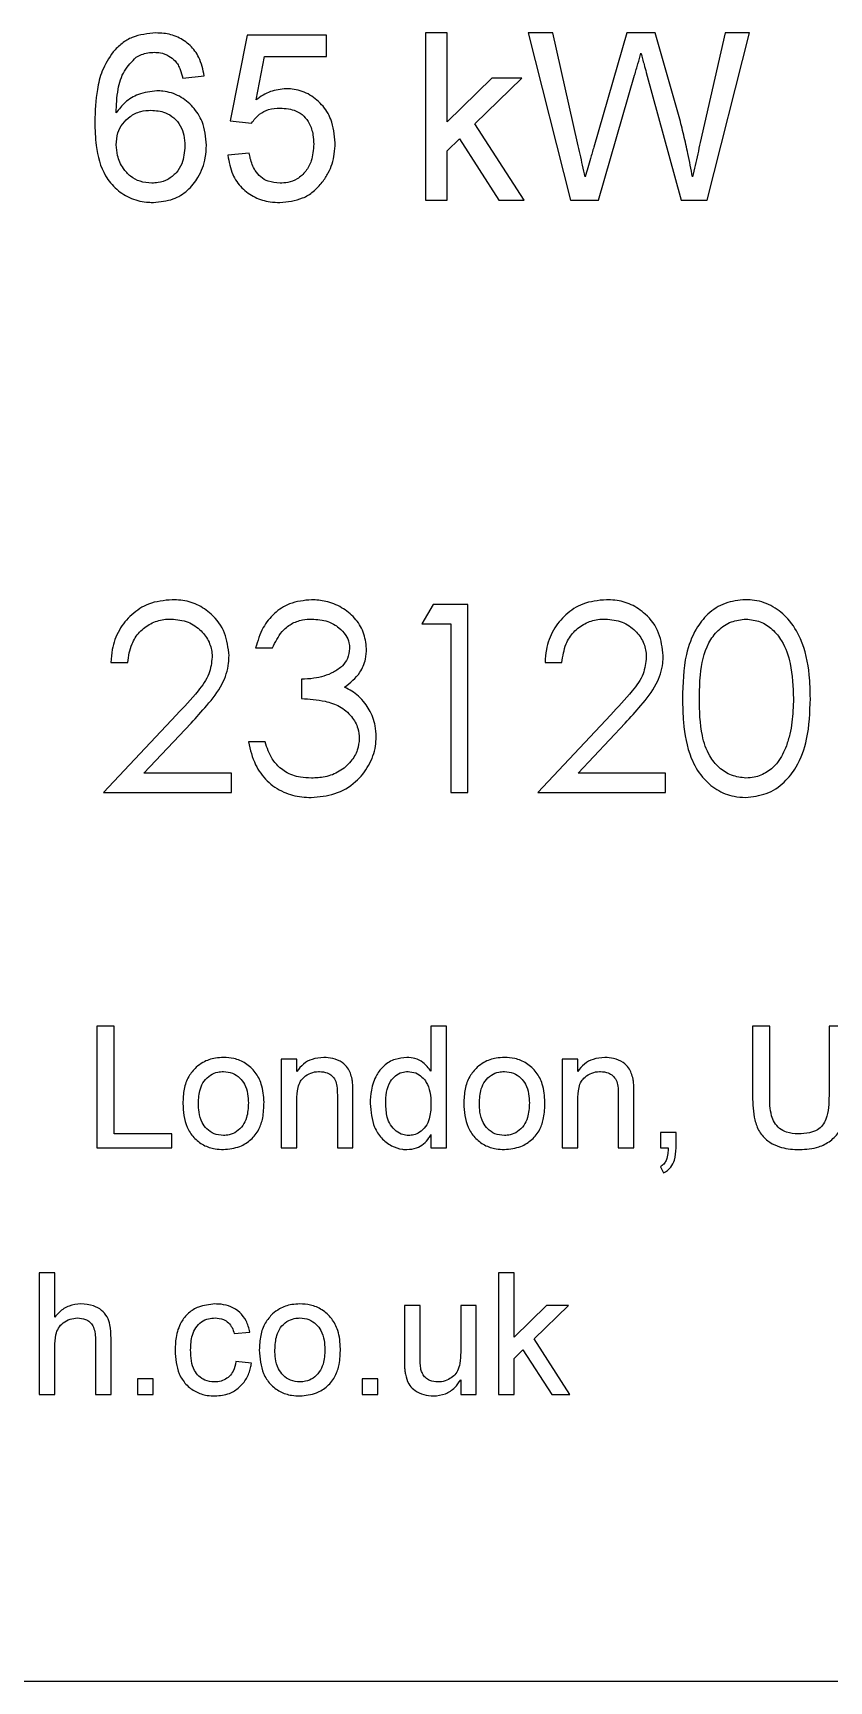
# Model space of a CAD drawing. Extents: x 75 to 2075, y 25 to 1460.
# Drawn here: x 851.08 to 864.51, y 1144.53 to 1172.35 of the extents above; entities that cross this region are included whole.
import ezdxf

# ---------------------------------------------------------------- set-up
doc = ezdxf.new("R2010")
doc.units = 0
doc.header["$LTSCALE"] = 5
doc.linetypes.add('SLD-KATı', pattern=[0])
doc.layers.get('0').update_dxf_attribs({"linetype": 'CONTINUOUS'})

msp = doc.modelspace()

# ---------------------------------------------------------------- linework, layer by layer
at = {"color": 7, "linetype": 'SLD-KATı'}
for p, q in [((854.691, 1172.317), (854.402, 1170.869)), ((856.032, 1172.317), (854.691, 1172.317)), ((856.032, 1171.955), (856.032, 1172.317)), ((857.704, 1172.354), (857.704, 1169.529)), ((858.066, 1172.354), (857.704, 1172.354)), ((858.066, 1170.855), (858.066, 1172.354)), ((859.436, 1172.354), (860.148, 1169.529)), ((859.848, 1172.354), (859.436, 1172.354)), ((860.267, 1170.496), (859.848, 1172.354)), ((861.1, 1172.354), (860.542, 1170.426)), ((861.579, 1172.354), (861.1, 1172.354)), ((861.982, 1170.938), (861.579, 1172.354)), ((862.756, 1172.354), (862.338, 1170.507)), ((862.455, 1169.529), (863.167, 1172.354)), ((863.167, 1172.354), (862.756, 1172.354)), ((854.844, 1171.224), (854.987, 1171.955)), ((854.987, 1171.955), (856.032, 1171.955)), ((853.605, 1171.593), (853.967, 1171.629)), ((858.823, 1171.593), (858.066, 1170.855)), ((858.535, 1170.821), (859.328, 1171.593)), ((859.328, 1171.593), (858.823, 1171.593)), ((860.619, 1169.529), (861.231, 1171.642)), ((861.427, 1171.688), (862.017, 1169.529)), ((854.402, 1170.869), (854.764, 1170.832)), ((859.364, 1169.529), (858.535, 1170.821)), ((858.066, 1170.364), (858.274, 1170.567)), ((858.066, 1169.529), (858.066, 1170.364)), ((858.274, 1170.567), (858.941, 1169.529)), ((854.728, 1170.325), (854.366, 1170.289)), ((857.704, 1169.529), (858.066, 1169.529)), ((858.941, 1169.529), (859.364, 1169.529)), ((860.148, 1169.529), (860.619, 1169.529)), ((862.017, 1169.529), (862.455, 1169.529)), ((857.829, 1162.704), (857.642, 1162.378)), ((858.416, 1162.704), (857.829, 1162.704)), ((858.416, 1159.529), (858.416, 1162.704)), ((857.642, 1162.378), (858.131, 1162.378)), ((858.131, 1162.378), (858.131, 1159.529)), ((852.391, 1161.727), (852.676, 1161.727)), ((854.834, 1161.971), (855.119, 1161.971)), ((859.718, 1161.727), (860.003, 1161.727)), ((855.607, 1161.442), (855.607, 1161.116)), ((853.501, 1160.843), (852.269, 1159.529)), ((852.949, 1159.854), (853.744, 1160.702)), ((860.828, 1160.843), (859.596, 1159.529)), ((860.276, 1159.854), (861.07, 1160.702)), ((854.997, 1160.383), (854.712, 1160.383)), ((854.427, 1159.854), (852.949, 1159.854)), ((854.427, 1159.529), (854.427, 1159.854)), ((861.754, 1159.854), (860.276, 1159.854)), ((861.754, 1159.529), (861.754, 1159.854)), ((852.269, 1159.529), (854.427, 1159.529)), ((858.131, 1159.529), (858.416, 1159.529)), ((859.596, 1159.529), (861.754, 1159.529)), ((852.157, 1155.583), (852.157, 1153.529)), ((852.447, 1155.583), (852.157, 1155.583)), ((852.447, 1153.766), (852.447, 1155.583)), ((857.794, 1155.583), (857.794, 1154.824)), ((858.057, 1155.583), (857.794, 1155.583)), ((858.057, 1153.529), (858.057, 1155.583)), ((863.51, 1155.583), (863.22, 1155.583)), ((863.22, 1155.583), (863.22, 1154.401)), ((863.51, 1154.415), (863.51, 1155.583)), ((864.511, 1155.583), (864.511, 1154.415)), ((864.801, 1155.583), (864.511, 1155.583)), ((855.529, 1155.03), (855.265, 1155.03)), ((855.265, 1155.03), (855.265, 1153.529)), ((855.529, 1154.821), (855.529, 1155.03)), ((860.007, 1155.03), (860.007, 1153.529)), ((860.27, 1155.03), (860.007, 1155.03)), ((860.27, 1154.821), (860.27, 1155.03)), ((855.529, 1153.529), (855.529, 1154.334)), ((856.214, 1154.425), (856.214, 1153.529)), ((856.477, 1153.529), (856.477, 1154.447)), ((860.27, 1153.529), (860.27, 1154.334)), ((860.955, 1154.425), (860.955, 1153.529)), ((861.219, 1153.529), (861.219, 1154.447)), ((853.421, 1153.766), (852.447, 1153.766)), ((853.421, 1153.529), (853.421, 1153.766)), ((857.794, 1153.755), (857.794, 1153.529)), ((861.666, 1153.792), (861.666, 1153.529)), ((861.93, 1153.792), (861.666, 1153.792)), ((861.93, 1153.529), (861.93, 1153.792)), ((852.157, 1153.529), (853.421, 1153.529)), ((855.265, 1153.529), (855.529, 1153.529)), ((856.214, 1153.529), (856.477, 1153.529)), ((857.794, 1153.529), (858.057, 1153.529)), ((860.007, 1153.529), (860.27, 1153.529)), ((860.955, 1153.529), (861.219, 1153.529)), ((861.666, 1153.529), (861.797, 1153.529)), ((861.666, 1153.212), (861.719, 1153.107)), ((851.446, 1151.422), (851.182, 1151.422)), ((851.182, 1151.422), (851.182, 1149.368)), ((851.446, 1150.672), (851.446, 1151.422)), ((859.195, 1151.422), (858.931, 1151.422)), ((858.931, 1151.422), (858.931, 1149.368)), ((859.195, 1150.332), (859.195, 1151.422)), ((857.346, 1150.869), (857.346, 1149.943)), ((857.61, 1150.869), (857.346, 1150.869)), ((857.61, 1150.052), (857.61, 1150.869)), ((858.295, 1150.869), (858.295, 1150.08)), ((858.558, 1150.869), (858.295, 1150.869)), ((858.558, 1149.368), (858.558, 1150.869)), ((859.745, 1150.869), (859.195, 1150.332)), ((859.536, 1150.308), (860.112, 1150.869)), ((860.112, 1150.869), (859.745, 1150.869)), ((852.131, 1150.301), (852.131, 1149.368)), ((852.394, 1149.368), (852.394, 1150.314)), ((854.475, 1150.395), (854.738, 1150.421)), ((860.138, 1149.368), (859.536, 1150.308)), ((851.446, 1149.368), (851.446, 1150.173)), ((859.195, 1149.975), (859.346, 1150.123)), ((859.346, 1150.123), (859.831, 1149.368)), ((854.765, 1149.894), (854.501, 1149.921)), ((859.195, 1149.368), (859.195, 1149.975)), ((853.105, 1149.631), (852.842, 1149.631)), ((852.842, 1149.631), (852.842, 1149.368)), ((853.105, 1149.368), (853.105, 1149.631)), ((856.635, 1149.631), (856.635, 1149.368)), ((856.898, 1149.631), (856.635, 1149.631)), ((856.898, 1149.368), (856.898, 1149.631)), ((858.295, 1149.613), (858.295, 1149.368)), ((851.182, 1149.368), (851.446, 1149.368)), ((852.131, 1149.368), (852.394, 1149.368)), ((852.842, 1149.368), (853.105, 1149.368)), ((856.635, 1149.368), (856.898, 1149.368)), ((858.295, 1149.368), (858.558, 1149.368)), ((858.931, 1149.368), (859.195, 1149.368)), ((859.831, 1149.368), (860.138, 1149.368)), ((804.237, 1144.529), (898.237, 1144.529))]:
    msp.add_line(p, q, dxfattribs=at)
for points, knots in [([(853.152, 1172.354), (853.015, 1172.341), (852.811, 1172.322), (852.571, 1172.183), (852.476, 1172.084), (852.428, 1172.033)], [0, 0, 0, 0, 0.496796, 0.741062, 1, 1, 1, 1]), ([(853.967, 1171.629), (853.945, 1171.737), (853.906, 1171.927), (853.737, 1172.153), (853.527, 1172.294), (853.321, 1172.349), (853.196, 1172.352), (853.152, 1172.354)], [0, 0, 0, 0, 0.27002, 0.478088, 0.686361, 0.890321, 1, 1, 1, 1]), ([(852.428, 1172.033), (852.361, 1171.929), (852.235, 1171.734), (852.138, 1171.326), (852.127, 1171.035), (852.12, 1170.851)], [0, 0, 0, 0, 0.296791, 0.555254, 1, 1, 1, 1]), ([(852.819, 1171.944), (852.849, 1171.96), (852.911, 1171.992), (853.016, 1172.022), (853.09, 1172.026), (853.128, 1172.028)], [0, 0, 0, 0, 0.309782, 0.648792, 1, 1, 1, 1]), ([(853.128, 1172.028), (853.161, 1172.026), (853.246, 1172.022), (853.371, 1171.976), (853.442, 1171.912), (853.474, 1171.883)], [0, 0, 0, 0, 0.260254, 0.660952, 1, 1, 1, 1]), ([(861.231, 1171.642), (861.24, 1171.674), (861.259, 1171.738), (861.294, 1171.862), (861.321, 1171.953), (861.338, 1172.012)], [0, 0, 0, 0, 0.259519, 0.519124, 1, 1, 1, 1]), ([(861.338, 1172.012), (861.347, 1171.98), (861.364, 1171.916), (861.394, 1171.808), (861.415, 1171.732), (861.427, 1171.688)], [0, 0, 0, 0, 0.297043, 0.593995, 1, 1, 1, 1]), ([(852.482, 1171.003), (852.486, 1171.137), (852.494, 1171.379), (852.597, 1171.719), (852.747, 1171.871), (852.819, 1171.944)], [0, 0, 0, 0, 0.388298, 0.704013, 1, 1, 1, 1]), ([(853.474, 1171.883), (853.492, 1171.86), (853.528, 1171.815), (853.572, 1171.717), (853.592, 1171.641), (853.605, 1171.593)], [0, 0, 0, 0, 0.267677, 0.535862, 1, 1, 1, 1]), ([(853.169, 1171.376), (853.062, 1171.364), (852.868, 1171.342), (852.629, 1171.196), (852.529, 1171.065), (852.482, 1171.003)], [0, 0, 0, 0, 0.392345, 0.716048, 1, 1, 1, 1]), ([(854.003, 1170.459), (853.991, 1170.596), (853.971, 1170.831), (853.786, 1171.114), (853.557, 1171.3), (853.333, 1171.371), (853.202, 1171.375), (853.169, 1171.376)], [0, 0, 0, 0, 0.293809, 0.504769, 0.715314, 0.927259, 1, 1, 1, 1]), ([(855.347, 1171.412), (855.258, 1171.402), (855.122, 1171.388), (854.957, 1171.306), (854.882, 1171.251), (854.844, 1171.224)], [0, 0, 0, 0, 0.490395, 0.742111, 1, 1, 1, 1]), ([(856.177, 1170.497), (856.165, 1170.634), (856.144, 1170.869), (855.959, 1171.154), (855.732, 1171.338), (855.51, 1171.407), (855.382, 1171.411), (855.347, 1171.412)], [0, 0, 0, 0, 0.294827, 0.507474, 0.720111, 0.924821, 1, 1, 1, 1]), ([(852.482, 1170.466), (852.487, 1170.534), (852.496, 1170.66), (852.584, 1170.827), (852.718, 1170.954), (852.886, 1171.037), (853.01, 1171.046), (853.068, 1171.05)], [0, 0, 0, 0, 0.218245, 0.407451, 0.59619, 0.812194, 1, 1, 1, 1]), ([(853.068, 1171.05), (853.151, 1171.043), (853.292, 1171.032), (853.462, 1170.926), (853.571, 1170.791), (853.633, 1170.625), (853.638, 1170.508), (853.641, 1170.448)], [0, 0, 0, 0, 0.262499, 0.443529, 0.624288, 0.80864, 1, 1, 1, 1]), ([(854.764, 1170.832), (854.806, 1170.885), (854.885, 1170.983), (855.058, 1171.075), (855.181, 1171.082), (855.247, 1171.086)], [0, 0, 0, 0, 0.355531, 0.653462, 1, 1, 1, 1]), ([(855.247, 1171.086), (855.341, 1171.079), (855.487, 1171.068), (855.653, 1170.955), (855.754, 1170.815), (855.807, 1170.648), (855.812, 1170.528), (855.814, 1170.476)], [0, 0, 0, 0, 0.291774, 0.455231, 0.618514, 0.834609, 1, 1, 1, 1]), ([(862.207, 1169.924), (862.182, 1170.055), (862.137, 1170.29), (862.061, 1170.628), (862.009, 1170.835), (861.982, 1170.938)], [0, 0, 0, 0, 0.3848234, 0.692348, 1, 1, 1, 1]), ([(852.12, 1170.851), (852.124, 1170.718), (852.134, 1170.408), (852.237, 1169.997), (852.479, 1169.702), (852.734, 1169.544), (852.957, 1169.496), (853.083, 1169.493), (853.11, 1169.492)], [0, 0, 0, 0, 0.21079, 0.491381, 0.646612, 0.801707, 0.956314, 1, 1, 1, 1]), ([(853.083, 1169.818), (853.015, 1169.824), (852.887, 1169.834), (852.718, 1169.926), (852.583, 1170.077), (852.497, 1170.265), (852.487, 1170.406), (852.482, 1170.466)], [0, 0, 0, 0, 0.204853, 0.387596, 0.570129, 0.815825, 1, 1, 1, 1]), ([(853.641, 1170.448), (853.633, 1170.344), (853.621, 1170.179), (853.498, 1169.987), (853.359, 1169.874), (853.211, 1169.824), (853.118, 1169.82), (853.083, 1169.818)], [0, 0, 0, 0, 0.325618, 0.515039, 0.704504, 0.888524, 1, 1, 1, 1]), ([(853.11, 1169.492), (853.224, 1169.503), (853.432, 1169.523), (853.695, 1169.685), (853.887, 1169.928), (853.99, 1170.199), (854, 1170.388), (854.003, 1170.459)], [0, 0, 0, 0, 0.23034, 0.421938, 0.613562, 0.855296, 1, 1, 1, 1]), ([(855.814, 1170.476), (855.808, 1170.38), (855.797, 1170.218), (855.69, 1170.015), (855.55, 1169.884), (855.39, 1169.825), (855.289, 1169.82), (855.246, 1169.818)], [0, 0, 0, 0, 0.292669, 0.490877, 0.690198, 0.866815, 1, 1, 1, 1]), ([(855.96, 1169.835), (855.996, 1169.886), (856.094, 1170.029), (856.166, 1170.261), (856.174, 1170.434), (856.177, 1170.497)], [0, 0, 0, 0, 0.26319, 0.732563, 1, 1, 1, 1]), ([(860.396, 1169.924), (860.382, 1169.989), (860.353, 1170.117), (860.31, 1170.307), (860.281, 1170.433), (860.267, 1170.496)], [0, 0, 0, 0, 0.341023, 0.670535, 1, 1, 1, 1]), ([(860.542, 1170.426), (860.532, 1170.394), (860.514, 1170.33), (860.48, 1170.214), (860.441, 1170.078), (860.411, 1169.975), (860.396, 1169.924)], [0, 0, 0, 0, 0.191304, 0.382675, 0.691305, 1, 1, 1, 1]), ([(862.338, 1170.507), (862.324, 1170.441), (862.295, 1170.312), (862.251, 1170.117), (862.222, 1169.988), (862.207, 1169.924)], [0, 0, 0, 0, 0.334704, 0.667339, 1, 1, 1, 1]), ([(854.366, 1170.289), (854.385, 1170.178), (854.42, 1169.977), (854.593, 1169.73), (854.815, 1169.567), (855.045, 1169.5), (855.189, 1169.494), (855.243, 1169.492)], [0, 0, 0, 0, 0.254682, 0.462889, 0.671299, 0.875252, 1, 1, 1, 1]), ([(855.246, 1169.818), (855.178, 1169.824), (855.061, 1169.833), (854.916, 1169.918), (854.805, 1170.049), (854.751, 1170.194), (854.733, 1170.296), (854.728, 1170.325)], [0, 0, 0, 0, 0.252094, 0.432633, 0.612885, 0.887342, 1, 1, 1, 1]), ([(855.243, 1169.492), (855.375, 1169.505), (855.577, 1169.525), (855.817, 1169.671), (855.911, 1169.779), (855.96, 1169.835)], [0, 0, 0, 0, 0.475649, 0.729224, 1, 1, 1, 1]), ([(853.427, 1162.785), (853.29, 1162.772), (853.041, 1162.748), (852.733, 1162.544), (852.515, 1162.278), (852.41, 1161.988), (852.396, 1161.799), (852.391, 1161.727)], [0, 0, 0, 0, 0.246753, 0.450444, 0.653454, 0.867849, 1, 1, 1, 1]), ([(854.386, 1161.841), (854.371, 1161.972), (854.342, 1162.235), (854.121, 1162.532), (853.853, 1162.716), (853.618, 1162.779), (853.475, 1162.783), (853.427, 1162.785)], [0, 0, 0, 0, 0.260229, 0.522144, 0.71285, 0.903404, 1, 1, 1, 1]), ([(855.779, 1162.785), (855.652, 1162.772), (855.422, 1162.749), (855.141, 1162.563), (854.933, 1162.305), (854.869, 1162.089), (854.834, 1161.971)], [0, 0, 0, 0, 0.279694, 0.50413, 0.728734, 1, 1, 1, 1]), ([(856.706, 1161.96), (856.695, 1162.055), (856.672, 1162.243), (856.514, 1162.486), (856.291, 1162.663), (856.036, 1162.768), (855.86, 1162.78), (855.779, 1162.785)], [0, 0, 0, 0, 0.207065, 0.409696, 0.613898, 0.823729, 1, 1, 1, 1]), ([(860.754, 1162.785), (860.617, 1162.772), (860.368, 1162.748), (860.06, 1162.544), (859.842, 1162.278), (859.737, 1161.988), (859.723, 1161.799), (859.718, 1161.727)], [0, 0, 0, 0, 0.246753, 0.450443, 0.653453, 0.867848, 1, 1, 1, 1]), ([(861.713, 1161.841), (861.698, 1161.972), (861.669, 1162.235), (861.448, 1162.532), (861.18, 1162.716), (860.945, 1162.779), (860.802, 1162.783), (860.754, 1162.785)], [0, 0, 0, 0, 0.26023, 0.522142, 0.712848, 0.903404, 1, 1, 1, 1]), ([(863.1, 1162.785), (862.984, 1162.773), (862.752, 1162.749), (862.461, 1162.558), (862.228, 1162.259), (862.053, 1161.77), (862.044, 1161.365), (862.038, 1161.115)], [0, 0, 0, 0, 0.15562, 0.31193, 0.454723, 0.662937, 1, 1, 1, 1]), ([(864.196, 1161.115), (864.193, 1161.248), (864.186, 1161.591), (864.084, 1162.064), (863.849, 1162.457), (863.574, 1162.682), (863.313, 1162.776), (863.152, 1162.783), (863.1, 1162.785)], [0, 0, 0, 0, 0.179176, 0.461352, 0.637284, 0.783821, 0.930579, 1, 1, 1, 1]), ([(852.676, 1161.727), (852.692, 1161.833), (852.719, 1162.019), (852.866, 1162.246), (853.056, 1162.391), (853.249, 1162.453), (853.369, 1162.458), (853.412, 1162.459)], [0, 0, 0, 0, 0.277285, 0.482634, 0.688277, 0.887835, 1, 1, 1, 1]), ([(853.412, 1162.459), (853.509, 1162.45), (853.695, 1162.432), (853.915, 1162.274), (854.06, 1162.079), (854.099, 1161.915), (854.101, 1161.829), (854.101, 1161.816)], [0, 0, 0, 0, 0.274603, 0.529412, 0.751869, 0.962209, 1, 1, 1, 1]), ([(855.119, 1161.971), (855.166, 1162.068), (855.242, 1162.227), (855.431, 1162.385), (855.61, 1162.45), (855.73, 1162.457), (855.783, 1162.459)], [0, 0, 0, 0, 0.363186, 0.592231, 0.821151, 1, 1, 1, 1]), ([(855.783, 1162.459), (855.875, 1162.452), (856.04, 1162.44), (856.235, 1162.326), (856.357, 1162.199), (856.414, 1162.072), (856.419, 1161.994), (856.421, 1161.961)], [0, 0, 0, 0, 0.30732, 0.545969, 0.738907, 0.891568, 1, 1, 1, 1]), ([(860.003, 1161.727), (860.019, 1161.833), (860.046, 1162.019), (860.193, 1162.246), (860.383, 1162.391), (860.576, 1162.453), (860.696, 1162.458), (860.739, 1162.459)], [0, 0, 0, 0, 0.277285, 0.482636, 0.688273, 0.887839, 1, 1, 1, 1]), ([(860.739, 1162.459), (860.836, 1162.45), (861.022, 1162.432), (861.242, 1162.274), (861.387, 1162.079), (861.426, 1161.915), (861.428, 1161.829), (861.428, 1161.816)], [0, 0, 0, 0, 0.274604, 0.529413, 0.751868, 0.962209, 1, 1, 1, 1]), ([(862.323, 1161.116), (862.326, 1161.249), (862.332, 1161.567), (862.414, 1161.98), (862.63, 1162.277), (862.853, 1162.428), (863.026, 1162.449), (863.11, 1162.459)], [0, 0, 0, 0, 0.230516, 0.551432, 0.703218, 0.855901, 1, 1, 1, 1]), ([(863.11, 1162.459), (863.192, 1162.449), (863.354, 1162.429), (863.567, 1162.291), (863.753, 1162.051), (863.892, 1161.649), (863.904, 1161.314), (863.911, 1161.116)], [0, 0, 0, 0, 0.142056, 0.279149, 0.423792, 0.659373, 1, 1, 1, 1]), ([(854.101, 1161.816), (854.09, 1161.72), (854.066, 1161.508), (853.824, 1161.187), (853.623, 1160.973), (853.501, 1160.843)], [0, 0, 0, 0, 0.243242, 0.537523, 1, 1, 1, 1]), ([(853.744, 1160.702), (853.834, 1160.8), (854.024, 1161.008), (854.276, 1161.327), (854.379, 1161.633), (854.384, 1161.798), (854.386, 1161.841)], [0, 0, 0, 0, 0.298496, 0.63021, 0.903935, 1, 1, 1, 1]), ([(856.421, 1161.961), (856.414, 1161.904), (856.4, 1161.796), (856.297, 1161.654), (856.105, 1161.526), (855.863, 1161.453), (855.677, 1161.445), (855.607, 1161.442)], [0, 0, 0, 0, 0.160266, 0.301799, 0.47818, 0.801902, 1, 1, 1, 1]), ([(856.335, 1161.307), (856.431, 1161.383), (856.591, 1161.51), (856.695, 1161.76), (856.703, 1161.9), (856.706, 1161.96)], [0, 0, 0, 0, 0.462319, 0.769943, 1, 1, 1, 1]), ([(861.428, 1161.816), (861.417, 1161.72), (861.393, 1161.508), (861.151, 1161.187), (860.95, 1160.973), (860.828, 1160.843)], [0, 0, 0, 0, 0.243241, 0.537522, 1, 1, 1, 1]), ([(861.07, 1160.702), (861.16, 1160.8), (861.35, 1161.008), (861.603, 1161.327), (861.705, 1161.633), (861.711, 1161.798), (861.713, 1161.841)], [0, 0, 0, 0, 0.298496, 0.63021, 0.903935, 1, 1, 1, 1]), ([(856.679, 1161.036), (856.644, 1161.078), (856.58, 1161.155), (856.461, 1161.245), (856.378, 1161.286), (856.335, 1161.307)], [0, 0, 0, 0, 0.369509, 0.680661, 1, 1, 1, 1]), ([(855.607, 1161.116), (855.741, 1161.107), (855.961, 1161.093), (856.261, 1160.997), (856.454, 1160.83), (856.568, 1160.633), (856.579, 1160.501), (856.584, 1160.444)], [0, 0, 0, 0, 0.303377, 0.501259, 0.701145, 0.872267, 1, 1, 1, 1]), ([(856.869, 1160.472), (856.866, 1160.533), (856.857, 1160.691), (856.784, 1160.885), (856.704, 1161.001), (856.679, 1161.036)], [0, 0, 0, 0, 0.302238, 0.78764, 1, 1, 1, 1]), ([(862.038, 1161.115), (862.041, 1160.982), (862.048, 1160.643), (862.132, 1160.179), (862.349, 1159.792), (862.606, 1159.567), (862.867, 1159.46), (863.037, 1159.451), (863.1, 1159.447)], [0, 0, 0, 0, 0.180655, 0.459067, 0.627815, 0.771053, 0.914231, 1, 1, 1, 1]), ([(863.11, 1159.773), (863.027, 1159.783), (862.862, 1159.803), (862.647, 1159.944), (862.465, 1160.172), (862.332, 1160.574), (862.327, 1160.906), (862.323, 1161.116)], [0, 0, 0, 0, 0.142344, 0.28404, 0.428681, 0.639231, 1, 1, 1, 1]), ([(863.1, 1159.447), (863.22, 1159.46), (863.461, 1159.486), (863.761, 1159.686), (864.003, 1160.002), (864.177, 1160.487), (864.189, 1160.885), (864.196, 1161.115)], [0, 0, 0, 0, 0.160812, 0.322046, 0.466959, 0.691872, 1, 1, 1, 1]), ([(863.911, 1161.116), (863.907, 1160.982), (863.9, 1160.781), (863.853, 1160.514), (863.812, 1160.383), (863.791, 1160.318)], [0, 0, 0, 0, 0.494068, 0.745647, 1, 1, 1, 1]), ([(854.712, 1160.383), (854.744, 1160.252), (854.803, 1160.011), (855.016, 1159.712), (855.295, 1159.524), (855.561, 1159.454), (855.718, 1159.449), (855.771, 1159.447)], [0, 0, 0, 0, 0.26002, 0.476792, 0.694303, 0.899189, 1, 1, 1, 1]), ([(855.245, 1159.945), (855.198, 1159.994), (855.117, 1160.08), (855.043, 1160.236), (855.012, 1160.334), (854.997, 1160.383)], [0, 0, 0, 0, 0.396222, 0.695138, 1, 1, 1, 1]), ([(855.771, 1159.447), (855.906, 1159.459), (856.178, 1159.482), (856.525, 1159.684), (856.756, 1159.977), (856.859, 1160.251), (856.867, 1160.419), (856.869, 1160.472)], [0, 0, 0, 0, 0.242139, 0.486893, 0.697346, 0.905358, 1, 1, 1, 1]), ([(856.584, 1160.444), (856.578, 1160.377), (856.565, 1160.236), (856.442, 1160.038), (856.255, 1159.875), (856.016, 1159.784), (855.853, 1159.776), (855.776, 1159.773)], [0, 0, 0, 0, 0.17321, 0.358557, 0.580983, 0.802362, 1, 1, 1, 1]), ([(863.791, 1160.318), (863.749, 1160.22), (863.675, 1160.048), (863.473, 1159.869), (863.281, 1159.783), (863.156, 1159.776), (863.11, 1159.773)], [0, 0, 0, 0, 0.3397662, 0.5955502, 0.8516112, 1, 1, 1, 1]), ([(855.776, 1159.773), (855.713, 1159.776), (855.563, 1159.783), (855.378, 1159.846), (855.276, 1159.921), (855.245, 1159.945)], [0, 0, 0, 0, 0.329677, 0.7957201, 1, 1, 1, 1]), ([(854.291, 1155.056), (854.246, 1155.054), (854.126, 1155.049), (853.964, 1154.993), (853.868, 1154.92), (853.832, 1154.891)], [0, 0, 0, 0, 0.275996, 0.721066, 1, 1, 1, 1]), ([(854.976, 1154.3), (854.969, 1154.405), (854.957, 1154.584), (854.837, 1154.813), (854.674, 1154.964), (854.481, 1155.046), (854.351, 1155.053), (854.291, 1155.056)], [0, 0, 0, 0, 0.271787, 0.4656, 0.659818, 0.845151, 1, 1, 1, 1]), ([(855.986, 1155.056), (855.918, 1155.051), (855.796, 1155.041), (855.634, 1154.953), (855.564, 1154.865), (855.529, 1154.821)], [0, 0, 0, 0, 0.376664, 0.683152, 1, 1, 1, 1]), ([(856.463, 1154.693), (856.445, 1154.76), (856.414, 1154.868), (856.287, 1154.986), (856.145, 1155.046), (856.036, 1155.053), (855.986, 1155.056)], [0, 0, 0, 0, 0.309743, 0.502043, 0.771552, 1, 1, 1, 1]), ([(857.388, 1155.056), (857.321, 1155.05), (857.179, 1155.037), (856.996, 1154.928), (856.854, 1154.745), (856.78, 1154.521), (856.771, 1154.354), (856.767, 1154.278)], [0, 0, 0, 0, 0.181127, 0.379551, 0.5513617, 0.7952064, 1, 1, 1, 1]), ([(857.794, 1154.824), (857.752, 1154.877), (857.679, 1154.969), (857.53, 1155.046), (857.434, 1155.053), (857.388, 1155.056)], [0, 0, 0, 0, 0.409379, 0.718553, 1, 1, 1, 1]), ([(859.033, 1155.056), (858.987, 1155.054), (858.867, 1155.049), (858.705, 1154.993), (858.61, 1154.92), (858.573, 1154.891)], [0, 0, 0, 0, 0.275995, 0.721074, 1, 1, 1, 1]), ([(859.717, 1154.3), (859.71, 1154.405), (859.699, 1154.584), (859.579, 1154.813), (859.415, 1154.964), (859.222, 1155.046), (859.092, 1155.053), (859.033, 1155.056)], [0, 0, 0, 0, 0.271787, 0.465603, 0.659821, 0.845151, 1, 1, 1, 1]), ([(860.727, 1155.056), (860.66, 1155.051), (860.537, 1155.041), (860.375, 1154.953), (860.306, 1154.865), (860.27, 1154.821)], [0, 0, 0, 0, 0.3766582, 0.6831496, 1, 1, 1, 1]), ([(861.205, 1154.693), (861.186, 1154.76), (861.155, 1154.868), (861.029, 1154.986), (860.886, 1155.046), (860.777, 1155.053), (860.727, 1155.056)], [0, 0, 0, 0, 0.309743, 0.502041, 0.771554, 1, 1, 1, 1]), ([(853.832, 1154.891), (853.786, 1154.841), (853.689, 1154.736), (853.617, 1154.517), (853.61, 1154.361), (853.606, 1154.279)], [0, 0, 0, 0, 0.300946, 0.634528, 1, 1, 1, 1]), ([(853.869, 1154.28), (853.873, 1154.363), (853.88, 1154.495), (853.959, 1154.662), (854.064, 1154.762), (854.183, 1154.813), (854.259, 1154.818), (854.291, 1154.819)], [0, 0, 0, 0, 0.320833, 0.510623, 0.701451, 0.875339, 1, 1, 1, 1]), ([(854.291, 1154.819), (854.343, 1154.814), (854.445, 1154.804), (854.567, 1154.719), (854.66, 1154.599), (854.706, 1154.45), (854.71, 1154.34), (854.712, 1154.288)], [0, 0, 0, 0, 0.202976, 0.397251, 0.566465, 0.794649, 1, 1, 1, 1]), ([(855.529, 1154.334), (855.531, 1154.406), (855.536, 1154.516), (855.583, 1154.652), (855.657, 1154.74), (855.763, 1154.801), (855.858, 1154.818), (855.907, 1154.819), (855.913, 1154.819)], [0, 0, 0, 0, 0.306169, 0.466323, 0.599845, 0.790966, 0.974731, 1, 1, 1, 1]), ([(855.913, 1154.819), (855.958, 1154.815), (856.033, 1154.808), (856.125, 1154.751), (856.184, 1154.673), (856.211, 1154.559), (856.213, 1154.474), (856.214, 1154.425)], [0, 0, 0, 0, 0.235377, 0.39411, 0.553961, 0.739082, 1, 1, 1, 1]), ([(857.03, 1154.278), (857.032, 1154.342), (857.037, 1154.47), (857.09, 1154.638), (857.189, 1154.751), (857.295, 1154.811), (857.371, 1154.817), (857.406, 1154.819)], [0, 0, 0, 0, 0.259232, 0.521466, 0.691243, 0.861724, 1, 1, 1, 1]), ([(857.406, 1154.819), (857.451, 1154.815), (857.538, 1154.806), (857.644, 1154.732), (857.732, 1154.625), (857.787, 1154.461), (857.791, 1154.332), (857.794, 1154.259)], [0, 0, 0, 0, 0.174966, 0.338774, 0.490454, 0.714384, 1, 1, 1, 1]), ([(858.573, 1154.891), (858.527, 1154.841), (858.431, 1154.736), (858.359, 1154.517), (858.351, 1154.361), (858.347, 1154.279)], [0, 0, 0, 0, 0.300945, 0.63453, 1, 1, 1, 1]), ([(858.611, 1154.28), (858.615, 1154.363), (858.622, 1154.495), (858.7, 1154.662), (858.805, 1154.762), (858.924, 1154.813), (859.001, 1154.818), (859.033, 1154.819)], [0, 0, 0, 0, 0.320834, 0.510624, 0.701451, 0.875339, 1, 1, 1, 1]), ([(859.033, 1154.819), (859.085, 1154.814), (859.187, 1154.804), (859.309, 1154.719), (859.401, 1154.599), (859.448, 1154.45), (859.452, 1154.34), (859.454, 1154.288)], [0, 0, 0, 0, 0.20297, 0.39725, 0.566465, 0.794649, 1, 1, 1, 1]), ([(860.27, 1154.334), (860.273, 1154.406), (860.277, 1154.516), (860.324, 1154.652), (860.399, 1154.74), (860.505, 1154.801), (860.599, 1154.818), (860.648, 1154.819), (860.654, 1154.819)], [0, 0, 0, 0, 0.30617, 0.466326, 0.599849, 0.790959, 0.974731, 1, 1, 1, 1]), ([(860.654, 1154.819), (860.699, 1154.815), (860.775, 1154.808), (860.866, 1154.751), (860.926, 1154.673), (860.953, 1154.559), (860.954, 1154.474), (860.955, 1154.425)], [0, 0, 0, 0, 0.235385, 0.394105, 0.553961, 0.73908, 1, 1, 1, 1]), ([(856.477, 1154.447), (856.477, 1154.481), (856.476, 1154.538), (856.473, 1154.621), (856.467, 1154.669), (856.463, 1154.693)], [0, 0, 0, 0, 0.405275, 0.702134, 1, 1, 1, 1]), ([(861.219, 1154.447), (861.218, 1154.481), (861.218, 1154.538), (861.215, 1154.621), (861.208, 1154.669), (861.205, 1154.693)], [0, 0, 0, 0, 0.4052755, 0.7021377, 1, 1, 1, 1]), ([(853.606, 1154.279), (853.615, 1154.142), (853.63, 1153.933), (853.783, 1153.698), (853.95, 1153.569), (854.129, 1153.509), (854.245, 1153.504), (854.291, 1153.502)], [0, 0, 0, 0, 0.347245, 0.525283, 0.703484, 0.879807, 1, 1, 1, 1]), ([(854.291, 1153.739), (854.237, 1153.745), (854.132, 1153.755), (854.007, 1153.843), (853.916, 1153.97), (853.874, 1154.122), (853.871, 1154.232), (853.869, 1154.28)], [0, 0, 0, 0, 0.210183, 0.402959, 0.57233, 0.811262, 1, 1, 1, 1]), ([(854.291, 1153.502), (854.386, 1153.512), (854.554, 1153.53), (854.763, 1153.662), (854.897, 1153.834), (854.968, 1154.055), (854.973, 1154.212), (854.976, 1154.3)], [0, 0, 0, 0, 0.237934, 0.421651, 0.606075, 0.777037, 1, 1, 1, 1]), ([(854.712, 1154.288), (854.708, 1154.204), (854.702, 1154.071), (854.625, 1153.903), (854.521, 1153.8), (854.402, 1153.746), (854.324, 1153.741), (854.291, 1153.739)], [0, 0, 0, 0, 0.32002, 0.509656, 0.700293, 0.875467, 1, 1, 1, 1]), ([(856.767, 1154.278), (856.779, 1154.141), (856.797, 1153.932), (856.949, 1153.69), (857.115, 1153.559), (857.273, 1153.507), (857.364, 1153.503), (857.389, 1153.502)], [0, 0, 0, 0, 0.366623, 0.559974, 0.754476, 0.930551, 1, 1, 1, 1]), ([(857.416, 1153.739), (857.382, 1153.742), (857.308, 1153.748), (857.198, 1153.811), (857.105, 1153.914), (857.039, 1154.077), (857.034, 1154.202), (857.03, 1154.278)], [0, 0, 0, 0, 0.136115, 0.301315, 0.496536, 0.689812, 1, 1, 1, 1]), ([(857.794, 1154.259), (857.79, 1154.177), (857.784, 1154.048), (857.71, 1153.886), (857.614, 1153.794), (857.51, 1153.745), (857.445, 1153.741), (857.416, 1153.739)], [0, 0, 0, 0, 0.337609, 0.533013, 0.729412, 0.879345, 1, 1, 1, 1]), ([(858.347, 1154.279), (858.357, 1154.142), (858.372, 1153.933), (858.525, 1153.698), (858.692, 1153.569), (858.871, 1153.509), (858.986, 1153.504), (859.033, 1153.502)], [0, 0, 0, 0, 0.3472446, 0.5252805, 0.7034847, 0.8798071, 1, 1, 1, 1]), ([(859.033, 1153.739), (858.978, 1153.745), (858.874, 1153.755), (858.749, 1153.843), (858.658, 1153.97), (858.616, 1154.122), (858.612, 1154.232), (858.611, 1154.28)], [0, 0, 0, 0, 0.210183, 0.402959, 0.572329, 0.811261, 1, 1, 1, 1]), ([(859.033, 1153.502), (859.128, 1153.512), (859.296, 1153.53), (859.505, 1153.662), (859.639, 1153.834), (859.709, 1154.055), (859.714, 1154.212), (859.717, 1154.3)], [0, 0, 0, 0, 0.2379349, 0.4216486, 0.6060756, 0.7770364, 1, 1, 1, 1]), ([(859.454, 1154.288), (859.45, 1154.204), (859.443, 1154.071), (859.367, 1153.903), (859.262, 1153.8), (859.143, 1153.746), (859.065, 1153.741), (859.033, 1153.739)], [0, 0, 0, 0, 0.32002, 0.509655, 0.700292, 0.875467, 1, 1, 1, 1]), ([(863.22, 1154.401), (863.225, 1154.266), (863.231, 1154.062), (863.325, 1153.8), (863.463, 1153.647), (863.671, 1153.537), (863.861, 1153.505), (863.989, 1153.503), (864.016, 1153.502)], [0, 0, 0, 0, 0.2897, 0.439707, 0.591289, 0.723362, 0.941804, 1, 1, 1, 1]), ([(863.993, 1153.766), (863.925, 1153.77), (863.813, 1153.778), (863.673, 1153.854), (863.584, 1153.952), (863.512, 1154.142), (863.511, 1154.299), (863.51, 1154.415)], [0, 0, 0, 0, 0.216113, 0.357335, 0.499157, 0.632065, 1, 1, 1, 1]), ([(864.511, 1154.415), (864.508, 1154.278), (864.504, 1154.102), (864.41, 1153.908), (864.311, 1153.825), (864.168, 1153.773), (864.057, 1153.768), (863.993, 1153.766)], [0, 0, 0, 0, 0.415991, 0.535445, 0.656161, 0.803844, 1, 1, 1, 1]), ([(864.016, 1153.502), (864.125, 1153.508), (864.309, 1153.519), (864.542, 1153.64), (864.694, 1153.801), (864.791, 1154.064), (864.797, 1154.266), (864.801, 1154.401)], [0, 0, 0, 0, 0.236459, 0.398392, 0.560643, 0.7069, 1, 1, 1, 1]), ([(857.389, 1153.502), (857.444, 1153.507), (857.545, 1153.515), (857.673, 1153.593), (857.749, 1153.678), (857.783, 1153.736), (857.794, 1153.755)], [0, 0, 0, 0, 0.324377, 0.597587, 0.869816, 1, 1, 1, 1]), ([(861.797, 1153.529), (861.796, 1153.498), (861.793, 1153.427), (861.773, 1153.332), (861.726, 1153.254), (861.686, 1153.226), (861.666, 1153.212)], [0, 0, 0, 0, 0.257443, 0.593604, 0.803537, 1, 1, 1, 1]), ([(861.719, 1153.107), (861.763, 1153.135), (861.847, 1153.189), (861.921, 1153.345), (861.926, 1153.46), (861.93, 1153.529)], [0, 0, 0, 0, 0.3092567, 0.5877238, 1, 1, 1, 1]), ([(851.886, 1150.895), (851.818, 1150.889), (851.685, 1150.876), (851.537, 1150.779), (851.47, 1150.701), (851.446, 1150.672)], [0, 0, 0, 0, 0.3966021, 0.7764998, 1, 1, 1, 1]), ([(852.394, 1150.314), (852.392, 1150.391), (852.389, 1150.515), (852.337, 1150.683), (852.237, 1150.797), (852.083, 1150.88), (851.958, 1150.89), (851.886, 1150.895)], [0, 0, 0, 0, 0.2592268, 0.419722, 0.5821227, 0.7575891, 1, 1, 1, 1]), ([(854.148, 1150.895), (854.053, 1150.885), (853.893, 1150.868), (853.694, 1150.749), (853.555, 1150.571), (853.484, 1150.348), (853.477, 1150.185), (853.474, 1150.113)], [0, 0, 0, 0, 0.241626, 0.410318, 0.579894, 0.814532, 1, 1, 1, 1]), ([(854.738, 1150.421), (854.721, 1150.487), (854.689, 1150.609), (854.573, 1150.759), (854.423, 1150.854), (854.274, 1150.891), (854.182, 1150.894), (854.148, 1150.895)], [0, 0, 0, 0, 0.243155, 0.454636, 0.666512, 0.876318, 1, 1, 1, 1]), ([(855.582, 1150.895), (855.536, 1150.893), (855.417, 1150.888), (855.255, 1150.832), (855.159, 1150.759), (855.122, 1150.73)], [0, 0, 0, 0, 0.276003, 0.72111, 1, 1, 1, 1]), ([(856.266, 1150.139), (856.26, 1150.244), (856.248, 1150.423), (856.128, 1150.652), (855.964, 1150.803), (855.772, 1150.885), (855.641, 1150.892), (855.582, 1150.895)], [0, 0, 0, 0, 0.271757, 0.465573, 0.659814, 0.84515, 1, 1, 1, 1]), ([(851.446, 1150.173), (851.448, 1150.241), (851.451, 1150.349), (851.501, 1150.491), (851.585, 1150.584), (851.699, 1150.646), (851.785, 1150.654), (851.827, 1150.658)], [0, 0, 0, 0, 0.29208, 0.461082, 0.631376, 0.82199, 1, 1, 1, 1]), ([(851.827, 1150.658), (851.874, 1150.655), (851.949, 1150.649), (852.038, 1150.593), (852.094, 1150.52), (852.126, 1150.419), (852.129, 1150.342), (852.131, 1150.301)], [0, 0, 0, 0, 0.26005, 0.414561, 0.56959, 0.768749, 1, 1, 1, 1]), ([(853.737, 1150.12), (853.741, 1150.203), (853.747, 1150.334), (853.818, 1150.499), (853.915, 1150.597), (854.033, 1150.651), (854.112, 1150.656), (854.149, 1150.658)], [0, 0, 0, 0, 0.326428, 0.50725, 0.689462, 0.854614, 1, 1, 1, 1]), ([(854.149, 1150.658), (854.198, 1150.654), (854.28, 1150.646), (854.379, 1150.58), (854.443, 1150.496), (854.464, 1150.429), (854.475, 1150.395)], [0, 0, 0, 0, 0.314644, 0.539295, 0.764172, 1, 1, 1, 1]), ([(855.122, 1150.73), (855.077, 1150.68), (854.98, 1150.575), (854.908, 1150.356), (854.9, 1150.2), (854.896, 1150.118)], [0, 0, 0, 0, 0.300995, 0.634527, 1, 1, 1, 1]), ([(855.16, 1150.119), (855.164, 1150.202), (855.171, 1150.334), (855.249, 1150.501), (855.355, 1150.601), (855.473, 1150.652), (855.55, 1150.657), (855.582, 1150.658)], [0, 0, 0, 0, 0.320838, 0.510631, 0.701428, 0.875338, 1, 1, 1, 1]), ([(855.582, 1150.658), (855.634, 1150.653), (855.736, 1150.643), (855.858, 1150.558), (855.95, 1150.438), (855.997, 1150.289), (856.001, 1150.179), (856.003, 1150.127)], [0, 0, 0, 0, 0.20299, 0.397276, 0.566452, 0.794644, 1, 1, 1, 1]), ([(853.474, 1150.113), (853.484, 1149.975), (853.498, 1149.767), (853.651, 1149.532), (853.816, 1149.405), (853.992, 1149.348), (854.104, 1149.343), (854.148, 1149.341)], [0, 0, 0, 0, 0.351149, 0.530196, 0.709602, 0.884433, 1, 1, 1, 1]), ([(854.139, 1149.578), (854.083, 1149.584), (853.987, 1149.593), (853.872, 1149.673), (853.789, 1149.783), (853.744, 1149.939), (853.74, 1150.057), (853.737, 1150.12)], [0, 0, 0, 0, 0.217031, 0.3754314, 0.5337885, 0.7552637, 1, 1, 1, 1]), ([(854.896, 1150.118), (854.906, 1149.981), (854.921, 1149.772), (855.074, 1149.537), (855.241, 1149.408), (855.42, 1149.348), (855.535, 1149.343), (855.582, 1149.341)], [0, 0, 0, 0, 0.347242, 0.525304, 0.703484, 0.879805, 1, 1, 1, 1]), ([(855.582, 1149.578), (855.528, 1149.584), (855.423, 1149.594), (855.298, 1149.682), (855.207, 1149.809), (855.165, 1149.961), (855.161, 1150.071), (855.16, 1150.119)], [0, 0, 0, 0, 0.210185, 0.402964, 0.572333, 0.811263, 1, 1, 1, 1]), ([(855.582, 1149.341), (855.677, 1149.351), (855.845, 1149.369), (856.054, 1149.501), (856.188, 1149.673), (856.258, 1149.894), (856.263, 1150.051), (856.266, 1150.139)], [0, 0, 0, 0, 0.237938, 0.421652, 0.606052, 0.77704, 1, 1, 1, 1]), ([(856.003, 1150.127), (855.999, 1150.043), (855.993, 1149.91), (855.916, 1149.742), (855.811, 1149.639), (855.692, 1149.585), (855.615, 1149.58), (855.582, 1149.578)], [0, 0, 0, 0, 0.320017, 0.509653, 0.700284, 0.875462, 1, 1, 1, 1]), ([(857.625, 1149.789), (857.62, 1149.822), (857.612, 1149.882), (857.61, 1149.971), (857.61, 1150.025), (857.61, 1150.052)], [0, 0, 0, 0, 0.380344, 0.68999, 1, 1, 1, 1]), ([(858.295, 1150.08), (858.293, 1150.017), (858.291, 1149.91), (858.252, 1149.77), (858.182, 1149.676), (858.086, 1149.614), (857.992, 1149.582), (857.929, 1149.579), (857.909, 1149.578)], [0, 0, 0, 0, 0.264286, 0.445607, 0.592999, 0.739979, 0.915854, 1, 1, 1, 1]), ([(854.501, 1149.921), (854.49, 1149.866), (854.471, 1149.776), (854.396, 1149.669), (854.304, 1149.607), (854.214, 1149.581), (854.158, 1149.579), (854.139, 1149.578)], [0, 0, 0, 0, 0.3022847, 0.4985825, 0.6952836, 0.8976794, 1, 1, 1, 1]), ([(854.148, 1149.341), (854.232, 1149.349), (854.381, 1149.363), (854.565, 1149.48), (854.688, 1149.633), (854.744, 1149.78), (854.76, 1149.869), (854.765, 1149.894)], [0, 0, 0, 0, 0.273694, 0.487335, 0.700962, 0.914542, 1, 1, 1, 1]), ([(857.346, 1149.943), (857.347, 1149.91), (857.347, 1149.854), (857.351, 1149.775), (857.358, 1149.73), (857.361, 1149.707)], [0, 0, 0, 0, 0.422007, 0.710349, 1, 1, 1, 1]), ([(857.909, 1149.578), (857.862, 1149.583), (857.787, 1149.59), (857.699, 1149.648), (857.648, 1149.714), (857.632, 1149.765), (857.625, 1149.789)], [0, 0, 0, 0, 0.36041, 0.583977, 0.807962, 1, 1, 1, 1]), ([(857.361, 1149.707), (857.376, 1149.651), (857.401, 1149.556), (857.501, 1149.44), (857.634, 1149.37), (857.754, 1149.344), (857.824, 1149.342), (857.838, 1149.341)], [0, 0, 0, 0, 0.260363, 0.443024, 0.682723, 0.934407, 1, 1, 1, 1]), ([(857.838, 1149.341), (857.906, 1149.348), (858.038, 1149.361), (858.196, 1149.472), (858.264, 1149.568), (858.295, 1149.613)], [0, 0, 0, 0, 0.3652053, 0.706975, 1, 1, 1, 1])]:
    msp.add_open_spline(points, degree=3, knots=knots, dxfattribs=at)

doc.saveas('drawing.dxf')
